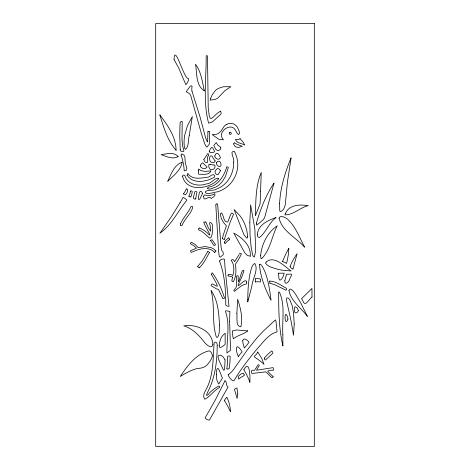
<?xml version="1.0" encoding="UTF-8"?>
<svg xmlns="http://www.w3.org/2000/svg" width="470" height="470" viewBox="0 0 470 470"><rect width="100%" height="100%" fill="white"/><g stroke="black" fill="none" stroke-linecap="round" stroke-linejoin="round"><path stroke-width="0.7" d="M273.088 376.382C273.246 381.176 267.495 372.44 265.773 371.852L251.973 373.48L251.432 372.346A4.906 4.906 0 0 1 251.391 371.635L251.844 370.313L254.546 370.289L258.147 364.708L258.794 364.867A1.698 1.698 0 0 1 259.052 365.108L259.228 365.807A27.959 27.959 0 0 0 256.491 370.254L273.094 367.628A4.118 4.118 0 0 1 273.223 370.16M288.827 248.477L288.463 254.023L287.364 260.139A80.047 80.047 0 0 1 286.547 263.412A20.281 20.281 0 0 0 282.546 261.549M249.805 382.31C250.322 378.996 249.97 358.316 243.912 369.749M229.436 239.765L229.201 238.155A0.681 0.681 0 0 0 228.984 238.002L228.608 237.926M226.875 368.163L226.969 368.944A0.746 0.746 0 0 0 227.292 369.156L229.16 368.65L229.589 365.437A79.812 79.812 0 0 0 230.147 356.342L229.636 356.101A2.232 2.232 0 0 0 228.12 356.096L227.609 356.342L227.539 360.549A68.802 68.802 0 0 1 226.904 368.169M228.062 275.15L228.385 274.457L230.388 274.457A5.235 5.235 0 0 1 232.791 275.508C234.283 271.731 234.518 264.346 231.193 260.351A0.593 0.593 0 0 1 231.299 260.075L232.944 259.534A6.98 6.98 0 0 1 234.695 261.532L239.018 254.717M292.986 268.993L297.111 253.712A57.117 57.117 0 0 0 290.025 266.684M224.325 239.371L230.159 222.216L233.467 214.432C230.758 208.939 229.072 221.27 227.439 222.099C223.197 222.075 223.838 215.06 221.523 212.91A0.617 0.617 0 0 0 221.176 212.957L220.442 213.932A15.651 15.651 0 0 0 221.57 218.944L223.508 222.469L226.381 225.788L223.344 234.824A84.318 84.318 0 0 0 222.398 238.396M282.552 261.537L284.121 257.766A80.464 80.464 0 0 1 288.791 248.454M209.45 252.431C206.542 257.719 203.645 263.864 199.286 267.794M207.769 251.544L202.329 260.75L197.747 266.402M239.5 253.935L239.97 253.166A1.586 1.586 0 0 1 241.333 254.035A53.615 53.615 0 0 1 235.358 264.158C236.287 270.021 236.375 276.478 233.261 281.753A4.524 4.524 0 0 1 231.798 280.937L232.538 277.183M186.308 188.969C189.481 188.112 186.314 197.13 183.817 194.31A1.005 1.005 0 0 1 183.641 193.887L183.623 193.693M190.538 191.12L190.973 190.879A0.846 0.846 0 0 1 191.413 190.867L192.295 191.549A25.633 25.633 0 0 1 190.855 196.901M220.63 111.225C216.664 112.677 214.449 116.936 210.948 118.698L210.008 117.847L209.244 115.708L208.222 107.759L207.487 55.977A1.034 1.034 0 0 0 206.829 55.707L206.177 55.83C206.389 78.196 202.782 101.215 208.598 123.158L212.475 121.883L221.112 113.875A6.909 6.909 0 0 0 220.653 111.214M226.922 124.215C230.658 122.188 235.635 123.786 237.597 127.54C238.073 129.332 241.045 133.321 238.601 134.52A0.781 0.781 0 0 1 238.231 134.496C235.734 132.329 235.411 127.67 231.499 127.059C226.945 126.536 222.234 130.131 221.364 134.608A5.111 5.111 0 0 0 221.376 135.924L222.151 138.098L223.456 139.819L219.038 139.396L212.14 134.608L216.135 134.338A9.03 9.03 0 0 0 218.456 133.339L220.965 131.177L223.044 127.987A8.848 8.848 0 0 1 226.922 124.221M207.916 131.506L207.628 142.04L206.641 140.595L205.39 137.005L200.079 117.048L192.024 91.268M195.779 198.886L195.849 198.146A6.762 6.762 0 0 1 195.884 197.183L196.736 193.399A14.693 14.693 0 0 0 196.918 192.171L196.284 191.543A1.475 1.475 0 0 0 195.608 191.449L194.974 191.678A1.04 1.04 0 0 0 194.697 191.983C194.815 194.157 192.113 197.905 194.163 199.027A10.563 10.563 0 0 0 195.779 198.91M269.686 281.066C275.972 281.301 281.119 285.496 286.483 288.31A4.659 4.659 0 0 1 286.024 290.266L275.132 284.896L269.956 283.193M213.838 164.976L214.649 165.123A0.787 0.787 0 0 1 214.996 165.469C215.947 169.335 210.243 171.897 208.997 167.361A3.384 3.384 0 0 1 208.751 166.556L208.98 164.236L210.601 164.377M234.348 142.874C231.88 143.074 235.617 148.079 237.755 147.298A9.142 9.142 0 0 0 239.001 147.316L242.262 146.229A38.017 38.017 0 0 1 234.348 142.868M209.338 234.871L209.808 234.836L209.279 233.261L205.267 225.947L203.716 222.157A8.93 8.93 0 0 1 205.801 221.999M215.906 250.968L214.197 249.417A13.254 13.254 0 0 0 211.165 247.672L205.243 246.58L198.211 247.661L195.414 244.641L191.431 242.273A3.707 3.707 0 0 0 191.079 242.555L190.75 242.92A1.451 1.451 0 0 0 190.438 243.766L193.846 245.739L196.472 248.201L190.591 250.616L191.032 252.296A0.699 0.699 0 0 0 191.278 252.443C197.165 249.723 204.115 247.103 210.537 249.529A11.521 11.521 0 0 1 213.18 251.045L214.714 252.443M188.834 196.16L189.58 196.842A0.67 0.67 0 0 0 189.786 196.912L190.35 196.907A15.469 15.469 0 0 1 190.802 196.877M230.3 411.45L228.825 408.365A69.296 69.296 0 0 0 224.466 400.681M205.807 221.958L208.31 227.733L210.519 231.14A43.205 43.205 0 0 0 210.337 226.893L209.573 222.839A2.109 2.109 0 0 1 210.86 222.557C213.844 224.049 212.393 231.405 212.058 234.459A19.029 19.029 0 0 1 211.283 236.956A11.838 11.838 0 0 1 209.955 238.202C206.489 235.981 203.064 231.228 198.44 229.765A2.55 2.55 0 0 1 199.198 228.009M238.454 356.712C234.536 348.611 236.199 341.749 242.162 351.977A17.725 17.725 0 0 0 238.402 356.683M181.067 155.041C180.962 152.497 184.61 155.094 184.822 156.469L185.345 163.489L186.919 168.201L186.373 170.211A1.621 1.621 0 0 1 185.95 170.575L184.234 170.804A59.085 59.085 0 0 0 181.056 155.047M264.263 358.181L264.822 359.762L265.491 359.985L272.858 353.217L272.835 352.67A4.165 4.165 0 0 0 272.694 352.065L271.707 350.937L267.471 354.656A69.125 69.125 0 0 0 264.263 358.181M224.278 242.144L224.578 243.284A0.781 0.781 0 0 0 224.913 243.519L225.271 243.578A13.577 13.577 0 0 1 229.419 239.729M224.425 400.693A5.634 5.634 0 0 1 226.957 397.514M226.934 397.544A30.797 30.797 0 0 1 230.371 411.45M273.076 376.399A28.517 28.517 0 0 1 267.7 371.094A16.098 16.098 0 0 1 273.199 370.201M243.842 369.79A62.081 62.081 0 0 1 249.881 382.28M292.945 269.099A6.186 6.186 0 0 1 290.125 266.649M255.527 278.763A10.375 10.375 0 0 1 260.392 279.039M255.527 278.698A9.858 9.858 0 0 1 255.48 281.982M255.486 281.959A12.86 12.86 0 0 1 260.357 282.006A11.168 11.168 0 0 0 260.451 279.315M269.909 283.204A7.22 7.22 0 0 1 269.733 281.072M232.544 277.165A8.454 8.454 0 0 0 228.338 276.101L228.179 275.872A1.081 1.081 0 0 1 228.062 275.15M224.302 242.162A18.16 18.16 0 0 1 228.584 237.902M224.319 239.447A2.679 2.679 0 0 1 222.433 238.372M215.93 250.98A7.197 7.197 0 0 1 214.696 252.425M207.781 251.474A2.379 2.379 0 0 1 209.414 252.455M199.292 267.777A2.538 2.538 0 0 1 197.706 266.42M199.204 227.968A25.968 25.968 0 0 1 209.326 234.877M207.916 131.477A7.591 7.591 0 0 1 209.544 131.388A79.759 79.759 0 0 1 209.238 144.284L206.988 147.104L206.26 146.581L204.773 143.973L201.489 133.903L190.82 95.815L189.645 93.777L186.243 91.715L187.36 90.093A14.447 14.447 0 0 0 188.118 89.065C188.911 88.16 190.855 84.248 192.101 86.333A12.896 12.896 0 0 0 191.971 91.274M213.838 164.923A7.89 7.89 0 0 1 210.578 164.435M186.273 188.952A27.577 27.577 0 0 1 183.653 193.716M190.473 191.108A18.242 18.242 0 0 1 188.893 196.19M180.233 149.501L180.216 150.57L181.297 151.317A3.995 3.995 0 0 0 182.054 151.552L183.394 151.528L183.917 150.958L182.66 145.97L181.984 139.519L182.213 121.607A1.146 1.146 0 0 0 181.632 121.448L180.216 122.065L179.939 126.219L179.751 135.707L180.233 149.501M229.63 321.697L230.553 350.262L226.91 352.958C226.704 339.352 230.2 324.547 225.524 311.522C224.971 309.73 228.773 311.61 229.859 311.393L229.63 321.697M237.791 393.895L237.086 398.425L234.454 389.307L236.933 387.897L237.791 393.895M219.513 325.076L219.237 332.096L218.638 335.327L217.722 337.008L216.987 337.366L216.353 337.066C211.582 322.179 215.207 305.688 211.054 290.548C218.121 300.442 218.867 313.314 219.513 325.076M282.846 334.505L282.899 346.008C278.845 328.36 278.651 310.065 278.669 292.052L279.28 291.982C285.554 304.965 281.918 320.552 282.846 334.505M247.766 299.372L247.755 301.94L251.82 286.312C252.22 279.709 258.935 269.316 254.734 263.359C251.109 265.615 251.009 270.984 249.799 274.727C248.236 282.84 247.884 291.13 247.766 299.372M225.024 359.756L225.018 360.561A76.175 76.175 0 0 1 224.825 365.202C224.237 374.643 223.444 369.267 220.342 363.474C219.754 361.477 215.701 354.909 220.007 355.091A5.088 5.088 0 0 1 221.27 355.526L223.244 357.088L225.024 359.756M287.934 319.159C284.514 328.242 284.003 308.714 287.205 316.046A11.104 11.104 0 0 1 287.781 317.973L287.934 319.159M294.232 324.053L293.509 335.269L292.299 327.825A314.06 314.06 0 0 0 289.914 315.582L286.624 300.982L286.412 298.638L287.005 297.88L288.292 298.086L289.667 299.449L292.187 305.653L293.515 312.856L294.232 324.053M174.053 59.549L178.524 67.621L185.862 84.718L186.602 83.766A19.164 19.164 0 0 0 187.377 82.591L188.423 80.529L188.67 78.931A0.635 0.635 0 0 0 188.194 78.478C183.764 78.608 174.64 42.664 174.053 59.549M209.232 151.205L209.879 152.456L211.735 152.674A9.165 9.165 0 0 0 212.922 152.515L214.314 151.957A0.67 0.67 0 0 0 214.526 151.369C212.093 146.346 211.941 145.776 209.232 151.205M236.862 313.502C237.497 317.315 235.311 326.45 240.875 326.744C243.019 317.538 240.47 308.038 237.673 299.261L236.862 313.502M249.823 222.48L250.052 235.376L251.092 246.615L252.643 255.051L253.53 256.814L254.311 257.014C256.931 248.783 254.816 239.442 254.987 230.846A53.739 53.739 0 0 0 254.57 227.227L250.622 204.832L249.823 222.48M260.55 191.484L260.11 203.816L255.357 215.8C255.892 201.289 255.474 186.044 261.244 172.431L260.55 191.484M278.628 273.188L278.839 278.128L279.333 279.679L280.008 280.191C282.646 279.121 283.445 275.696 284.221 273.188L278.628 273.188M298.297 310.276C298.544 312.468 294.332 314.553 294.572 311.146A12.161 12.161 0 0 1 294.373 309.654L294.478 307.639L295.348 306.693L297.21 307.997L298.297 310.276M182.554 176.256C186.367 192.817 210.448 189.046 218.803 178.688A0.758 0.758 0 0 0 218.644 178.394C214.526 177.372 211.177 184.193 206.506 183.893C198.54 186.766 187.454 184.739 184.839 175.545C184.41 175.046 183.588 174.999 183.047 175.345A1.081 1.081 0 0 0 182.671 175.798L182.554 176.256M214.755 155.922C214.649 158.455 218.703 160.623 220.242 158.161A1.304 1.304 0 0 0 220.377 157.656C219.513 154.636 216.576 150.453 214.755 155.922M247.69 236.246L247.396 237.932L246.633 238.073L243.948 234.771L234.113 209.579L239.9 215.677A37.559 37.559 0 0 1 245.199 225.177L246.815 230.517L247.69 236.246M246.633 282.047L246.486 283.951L243.954 284.591L241.087 286.042L234.348 291.388L233.772 290.278L235.858 287.84L236.516 286.195L236.569 276.002L237.291 275.737A1.146 1.146 0 0 1 238.131 275.943L238.19 276.002A38.857 38.857 0 0 0 238.402 281.512C239.988 280.061 241.827 267.7 243.948 270.667A99.511 99.511 0 0 1 241.322 278.117C232.309 295.789 245.599 275.679 246.633 282.047M187.089 175.181L188.353 176.932A13.454 13.454 0 0 0 192.776 180.092C197.001 181.919 201.8 181.667 206.171 180.556A32.418 32.418 0 0 0 210.454 179.135C211.647 178.165 214.954 177.954 214.784 175.997A2.597 2.597 0 0 0 214.496 175.263C212.422 172.837 209.367 178.112 206.612 177.308C200.202 178.341 191.995 179.781 187.865 173.53A0.687 0.687 0 0 0 187.542 173.683L187.089 175.181M203.804 159.6L204.773 161.68A4.817 4.817 0 0 0 205.443 162.215L206.788 162.743L207.487 162.397L207.487 157.015L208.651 155.482L208.662 154.26A1.052 1.052 0 0 0 208.257 153.808L207.54 153.813A16.186 16.186 0 0 1 206.589 155.4L203.804 159.6M215.8 204.926L218.656 251.861L219.314 256.72L220.207 257.19L223.038 254.916A2.702 2.702 0 0 0 223.338 253.935L223.027 252.132L221.687 250.228L221.117 247.514L217.651 204.556L217.122 203.721A0.758 0.758 0 0 0 216.705 203.657L215.8 204.926M211.5 274.504L215.806 282.223L217.428 286.101C215.248 286.794 212.628 282.018 211.236 284.82A1.545 1.545 0 0 0 211.218 285.772L216.5 288.897L218.491 289.461L222.997 298.773L224.39 298.356A0.605 0.605 0 0 0 224.513 298.098C221.846 289.25 217.704 279.909 212.299 272.853A0.875 0.875 0 0 0 211.947 273.064L211.5 274.504M219.208 345.849C218.985 349.974 223.92 345.397 225.148 344.381L225.148 333.218L223.185 335.004A15.299 15.299 0 0 0 220.571 339.187L219.537 342.712L219.208 345.849M217.193 345.238C217.199 361.559 215.078 378.403 207.264 392.973C205.343 397.438 207.946 394.994 209.461 392.979A32.583 32.583 0 0 1 211.506 391.028L213.216 389.624A42.042 42.042 0 0 1 216.094 387.58L218.791 386.029L219.549 386.393A1.175 1.175 0 0 1 219.696 386.728L219.666 387.309A0.64 0.64 0 0 1 219.443 387.58C213.856 390.394 210.319 396.451 204.973 399.171A0.952 0.952 0 0 1 204.474 398.936C202.729 396.151 204.262 392.591 205.813 390.053C213.703 375.894 212.922 358.869 214.12 343.212A1.974 1.974 0 0 1 214.573 342.565C216.212 341.103 217.522 343.799 217.193 345.238M260.668 255.451L260.885 258.465L261.702 258.67C270.379 249.799 271.695 236.481 277.265 225.77C267.565 232.339 261.72 243.912 260.668 255.451M259.499 264.634C260.451 277.194 265.315 289.285 271.061 300.383C269.851 290.871 268.488 281.254 265.127 272.218C264.563 271.12 260.868 261.837 259.499 264.634M198.293 170.845L198.675 174.229C202.588 174.106 208.921 175.48 210.936 171.109A0.658 0.658 0 0 0 210.866 170.874L205.167 171.427L201.665 170.763A9.758 9.758 0 0 1 199.174 169.4L198.722 169.036L198.293 170.845M244.224 374.913L244.224 375.037A1.134 1.134 0 0 1 244.083 375.501L243.842 375.812A17.872 17.872 0 0 0 238.689 379.096L238.131 376.458L240.617 374.285A8.184 8.184 0 0 1 243.272 373.145L244.224 374.913M284.791 280.784C284.785 286.494 289.726 281.207 289.943 278.34C293.586 272.183 290.625 274.627 286.547 274.227L284.791 280.784M216.282 374.308L216.776 379.472A15.122 15.122 0 0 0 218.756 383.99L222.433 378.086C220.295 373.885 217.134 360.913 216.282 374.308M233.69 162.197C233.913 173.23 227.833 184.745 217.181 188.787C213.985 191.472 207.987 189.028 205.32 191.742A1.68 1.68 0 0 0 205.255 192.189C205.86 195.408 215.712 191.748 217.698 191.789A28.987 28.987 0 0 0 233.525 179.493C236.081 175.322 237.591 170.516 237.779 165.616A27.084 27.084 0 0 0 234.266 151.34L232.397 151.839A1.539 1.539 0 0 0 231.998 152.315C231.687 155.476 234.477 158.725 233.69 162.197M279.603 203.439L279.762 210.989L280.637 211.67L282.417 210.56A9.764 9.764 0 0 0 283.78 208.933L285.284 204.891L287.417 182.225L291.1 157.791C285.125 172.331 280.337 187.636 279.603 203.439M200.285 165.804C200.537 168.507 205.155 169.464 206.806 167.526A0.852 0.852 0 0 0 206.824 166.762L202.752 162.884A0.911 0.911 0 0 0 202.405 162.92L200.954 164.306L200.285 165.804M242.72 340.668L243.043 343.617L244.365 347.988A40.561 40.561 0 0 0 246.832 345.168L249.077 342.236C247.808 340.491 243.607 336.808 242.72 340.668M257.419 234.313L257.742 236.815L259.434 237.567C266.179 232.198 268.875 222.856 276.025 217.522C268.229 220.324 258.03 224.742 257.419 234.313M210.607 240.523L213.844 245.399L214.954 245.181A1.14 1.14 0 0 0 215.471 244.688L212.111 239.747L210.789 240.111A0.652 0.652 0 0 0 210.642 240.37L210.607 240.523M220.824 147.886L220.63 148.873A3.255 3.255 0 0 1 220.236 149.595L218.362 150.694A2.086 2.086 0 0 1 217.557 150.623L215.748 149.231L213.797 145.53A23.994 23.994 0 0 1 215.436 143.479L216.265 142.575L217.863 145.295L220.459 146.963L220.824 147.886M212.287 355.943L211.758 358.205L210.096 361.083A30.709 30.709 0 0 1 208.574 363.116C206.154 367.041 201.924 368.357 197.582 368.433C191.337 369.913 185.674 373.11 180.268 376.476C187.266 365.936 195.696 354.356 208.568 350.967A2.62 2.62 0 0 1 209.972 351.207L211.383 352.512L212.14 354.439A7.015 7.015 0 0 1 212.287 355.943M279.051 218.051C281.994 231.175 296.306 237.75 304.654 247.185C299.372 237.544 295.689 226.381 287.246 218.908C285.378 217.44 280.349 214.772 279.051 218.051M216.359 162.843L216.805 164.594A11.862 11.862 0 0 0 217.669 165.71C223.661 169.793 220.712 156.757 216.359 162.843M182.025 162.902C180.427 170.798 173.03 175.897 167.714 181.355C171.086 174.429 173.935 165.017 181.984 162.332L182.025 162.902M212.881 344.604C211.764 350.015 205.478 343.917 203.927 341.578C198.552 334.887 192.265 328.336 183.77 325.839C196.108 323.765 212.311 330.557 212.881 344.604M203.675 196.695C203.21 201.706 207.393 197.136 209.661 197.259A1.345 1.345 0 0 1 210.155 197.506L211.218 198.522C212.634 197.4 215.883 195.966 214.814 193.763L214.549 193.693A7.438 7.438 0 0 1 212.992 194.745L209.097 195.643L204.156 194.962L203.675 196.695M240.07 138.703L238.913 139.467L235.423 139.355C236.292 143.221 241.774 143.309 244.764 145.019L243.137 142.128L240.07 138.703M207.658 188.358C208.903 190.567 213.621 187.407 215.483 187.178A17.925 17.925 0 0 0 219.079 184.951L222.163 181.861L225.488 176.397L228.379 167.408L227.039 166.727A0.746 0.746 0 0 0 226.775 166.797C224.302 175.686 218.274 185.903 208.11 187.213L207.658 188.358M220.465 170.757L219.543 172.39A22.337 22.337 0 0 0 219.085 172.989C217.728 177.472 213.257 171.955 215.712 170.163A34.803 34.803 0 0 1 216.435 169.406C217.657 167.349 219.878 169.288 220.465 170.757M215.16 160.91L214.596 162.027A2.82 2.82 0 0 1 214.003 162.479L212.722 162.773L210.824 162.009A3.114 3.114 0 0 1 210.096 161.192L209.52 158.978A5.728 5.728 0 0 1 209.585 158.126C209.42 155.076 212.54 155.147 212.957 157.826A5.746 5.746 0 0 0 213.55 158.778L215.16 160.91M288.956 290.572C290.901 301.182 301.34 308.003 307.398 316.457L300.876 303.156L295.483 294.055L292.916 290.76L290.918 289.179L289.937 289.12L288.956 290.572M202.347 193.805L199.744 199.221L198.957 199.609L198.211 198.81A31.907 31.907 0 0 0 198.475 197.429L199.221 193.264A8.76 8.76 0 0 1 199.715 192.001L200.672 191.149L201.912 192.124A3.102 3.102 0 0 1 202.253 192.912L202.347 193.805M189.257 135.477C187.965 139.843 189.157 146.17 185.574 149.389L184.493 148.073L184.164 144.854A41.448 41.448 0 0 1 184.663 135.278L187.389 125.848L192.342 116.554L189.257 135.477M228.197 374.749C228.731 377.122 231.499 380.729 233.89 380.888C240.358 369.726 248.395 359.544 256.52 349.545C262.683 343.223 268.029 334.158 277.089 331.908L275.972 321.204L275.391 319.888L263.382 331.039L256.937 337.93L247.185 350.068L233.49 369.643L230.999 372.557L228.197 374.749M219.478 260.979C224.866 274.938 225.718 290.249 225.753 305.101A3.813 3.813 0 0 0 227.656 306.176L229.013 306.34L225.054 268.07L224.531 259.487L223.802 258.947L222.034 259.193A7.22 7.22 0 0 0 220.906 259.681L219.478 260.979M256.42 223.168L256.291 224.842L256.902 225.077L263.153 219.796L264.569 217.839L274.028 182.983C265.873 195.226 260.462 209.079 256.42 223.168M210.607 98.671L210.184 100.186L215.025 99.429A11.039 11.039 0 0 0 218.239 97.684L224.789 90.757L230.823 86.692L223.268 86.762L218.374 88.407A14.012 14.012 0 0 0 215.372 90.563L212.27 94.67L210.607 98.671M180.38 223.902L180.263 225.377A0.693 0.693 0 0 0 180.474 225.577L181.966 225.547L182.624 224.143A40.784 40.784 0 0 1 184.663 220.506L190.25 212.804L191.901 209.796A10.939 10.939 0 0 0 192.577 207.258L192.395 206.547A0.599 0.599 0 0 0 192.201 206.383L191.061 206.447L189.469 209.732L182.877 219.367L180.38 223.902M285.331 213.697L284.896 214.878C293.515 215.013 300.077 207.458 308.32 205.625C302.069 204.755 294.984 204.391 289.561 208.192A12.238 12.238 0 0 0 287.094 210.601L285.331 213.697M224.977 380.747L215.319 399.976L205.096 418L206.072 418.887A5.628 5.628 0 0 0 209.467 420.045L228.044 387.033C225.694 385.929 226.887 380.735 224.977 380.747M229.507 132.622L229.366 132.893A1.404 1.404 0 0 0 229.342 133.803L230.124 134.561L231.205 133.874A1.404 1.404 0 0 0 231.228 132.957L230.447 132.199L229.507 132.622M266.143 262.078L265.521 263.247C268.282 267.048 273.475 267.882 277.7 269.234A65.577 65.577 0 0 0 282.546 270.256L291.083 270.943C284.673 266.472 274.028 254.893 266.143 262.078M257.76 352.048L256.638 353.904A7.573 7.573 0 0 1 256.226 354.421L254.293 356.372L254.581 357.012L260.468 361.219A26.696 26.696 0 0 1 262.536 362.946L263.999 364.403L261.872 358.622L257.76 352.048M180.057 202.688L171.233 216.923L159.876 233.249C171.726 224.971 177.895 211.142 186.849 200.173A10.228 10.228 0 0 0 183.077 197.371A286.841 286.841 0 0 1 180.057 202.688M312.01 297.075C308.667 299.255 305.136 308.144 302.633 300.33A27.383 27.383 0 0 0 301.57 298.685L311.927 288.468L312.01 297.075M247.737 330.898C243.495 334.476 237.52 335.169 233.314 338.829A37.729 37.729 0 0 1 232.392 330.898L236.721 329.975L247.737 330.898M178.165 156.504C172.931 159.882 166.357 156.369 161.122 154.654C166.556 153.884 173.982 151.704 178.165 156.504M314.312 23.5L155.688 23.5L155.688 446.5L314.312 446.5L314.312 23.5M250.251 256.203L247.449 255.486L244.8 252.807L233.702 233.067C242.167 237.562 251.303 245.645 250.251 256.203M204.274 90.81C195.526 85.146 197.183 73.15 195.502 64.214C201.113 71.681 202.388 81.792 204.274 90.81M176.097 150.3C167.226 140.424 163.713 127.112 159.776 114.751C167.543 125.149 175.939 136.776 176.097 150.3"/></g></svg>
